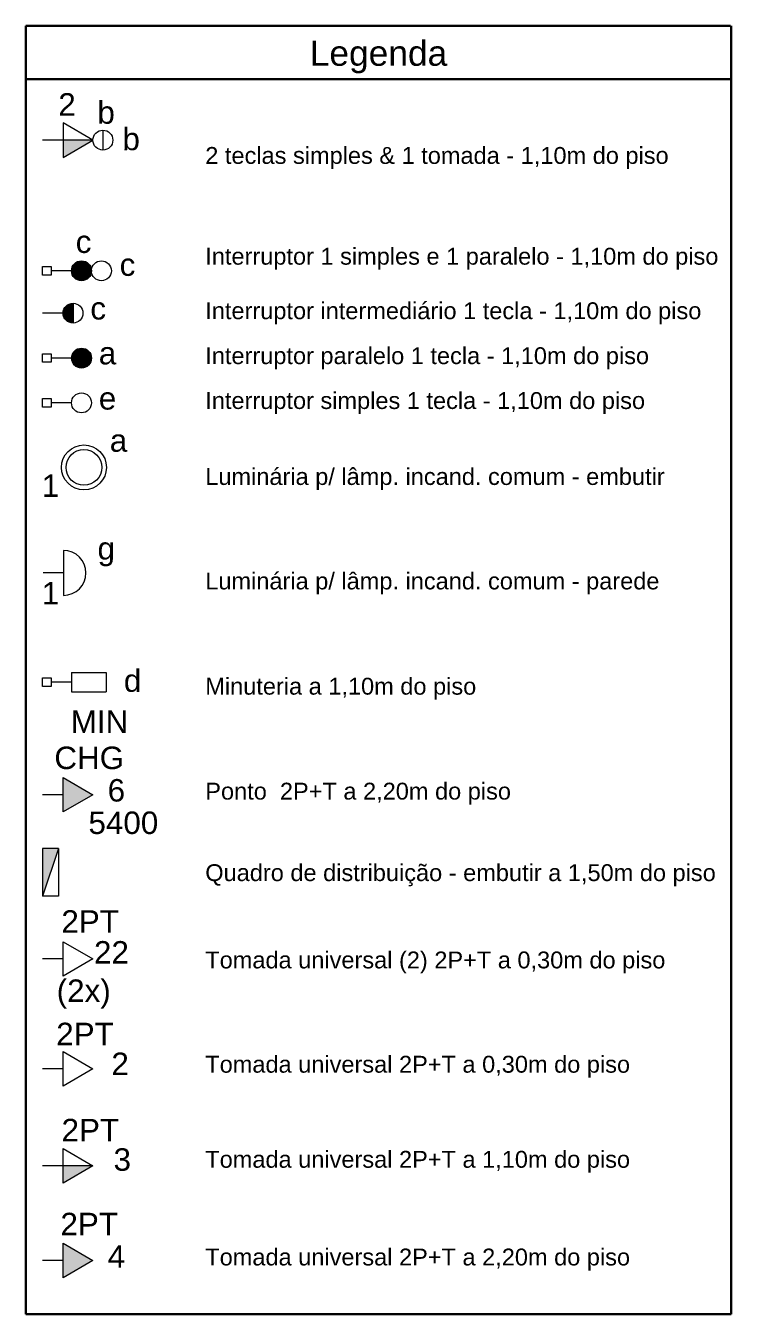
# Model space of a CAD drawing. Header units: inches. Extents: x -8.7 to 57.3, y -9.2 to 26.4.
# Drawn here: x 23.4 to 27.84, y -1.09 to 7.01 of the extents above; entities that cross this region are included whole.
import ezdxf

# ---------------------------------------------------------------- set-up
doc = ezdxf.new("R2010")
doc.units = ezdxf.units.IN
doc.header["$MEASUREMENT"] = 0
doc.linetypes.add('HIDDEN2', pattern=[4.7625, 3.175, -1.5875])
for name, color, linetype, lineweight in [('DI-Linhas do quadro', 7, 'HIDDEN2', 30), ('DI-Textos do quadro', 5, 'Continuous', 20), ('DI-Título do quadro', 5, 'Continuous', 30), ('P-SIMBOL', 5, 'Continuous', 20)]:
    doc.layers.add(name, color=color, linetype=linetype, lineweight=lineweight)
doc.styles.add('Arial', font='arial.ttf')

msp = doc.modelspace()

# ---------------------------------------------------------------- hatches: boundary and pattern name
at = {"layer": 'P-SIMBOL', "linetype": 'Continuous'}
for points in [[(23.6391, 6.2916), (23.8266, 6.2916), (23.6391, 6.1833)], [(23.7016, 5.2666), (23.7016, 5.2041), (23.6391, 5.2041), (23.6396, 5.2138), (23.6451, 5.2307), (23.6511, 5.2412), (23.6581, 5.2492), (23.6686, 5.2572), (23.6816, 5.2634), (23.6946, 5.2662), (23.7016, 5.2661)], [(23.7016, 5.1416), (23.7016, 5.2041), (23.6391, 5.2041), (23.6396, 5.1944), (23.6451, 5.1775), (23.6511, 5.167), (23.6581, 5.159), (23.6686, 5.151), (23.6816, 5.1448), (23.6946, 5.142), (23.7016, 5.1421)], [(23.7547, 4.9842), (23.7547, 4.9217), (23.6922, 4.9217), (23.6927, 4.9314), (23.6981, 4.9483), (23.7041, 4.9588), (23.7111, 4.9668), (23.7217, 4.9748), (23.7346, 4.981), (23.7477, 4.9838), (23.7547, 4.9837)], [(23.7547, 4.9842), (23.7547, 4.9217), (23.8172, 4.9217), (23.8166, 4.9314), (23.8112, 4.9483), (23.8052, 4.9588), (23.7981, 4.9668), (23.7876, 4.9748), (23.7747, 4.981), (23.7616, 4.9838), (23.7547, 4.9837)], [(23.7547, 4.8592), (23.7547, 4.9217), (23.6922, 4.9217), (23.6927, 4.912), (23.6981, 4.8951), (23.7041, 4.8846), (23.7111, 4.8766), (23.7217, 4.8686), (23.7346, 4.8624), (23.7477, 4.8596), (23.7547, 4.8597)], [(23.7547, 4.8592), (23.7547, 4.9217), (23.8172, 4.9217), (23.8166, 4.912), (23.8112, 4.8951), (23.8052, 4.8846), (23.7981, 4.8766), (23.7876, 4.8686), (23.7747, 4.8624), (23.7616, 4.8596), (23.7547, 4.8597)], [(23.6386, 2.0694), (23.8261, 2.1776), (23.6386, 2.2859)], [(23.6105, 1.8402), (23.5106, 1.8402), (23.5106, 1.5393)], [(23.6386, -0.1551), (23.8261, -0.1551), (23.6386, -0.2633)], [(23.6386, -0.8586), (23.8261, -0.7503), (23.6386, -0.6421)]]:
    msp.add_hatch(color=256, dxfattribs=at).paths.add_polyline_path(points)

# ---------------------------------------------------------------- linework, layer by layer
at = {"layer": 'DI-Linhas do quadro', "linetype": 'Continuous'}
for p, q in [((23.4047, 7.0105), (27.8313, 7.0105)), ((23.4047, 7.0105), (23.4047, -1.0877)), ((27.8359, 7.0105), (27.8359, -1.0877)), ((23.4047, 6.6751), (27.8359, 6.6751)), ((23.4047, -1.0877), (27.8359, -1.0877))]:
    msp.add_line(p, q, dxfattribs=at)
at = {"layer": 'P-SIMBOL'}
for p, q in [((23.8266, 6.2916), (23.6391, 6.3998)), ((23.6391, 6.3998), (23.6391, 6.1833)), ((23.8891, 6.3541), (23.8891, 6.2291)), ((23.6391, 6.2916), (23.5106, 6.2916)), ((23.8266, 6.2916), (23.6391, 6.2916)), ((23.6391, 6.1833), (23.8266, 6.2916)), ((23.5106, 5.4438), (23.5106, 5.4969)), ((23.5106, 5.4969), (23.5636, 5.4969)), ((23.5636, 5.4438), (23.5106, 5.4438)), ((23.5636, 5.4969), (23.5636, 5.4438)), ((23.6922, 5.4703), (23.5636, 5.4703)), ((23.7016, 5.2666), (23.7016, 5.1416)), ((23.6391, 5.2041), (23.5106, 5.2041)), ((23.5106, 4.8952), (23.5106, 4.9482)), ((23.5106, 4.9482), (23.5636, 4.9482)), ((23.5636, 4.9482), (23.5636, 4.8952)), ((23.7547, 4.9842), (23.7547, 4.8592)), ((23.5636, 4.8952), (23.5106, 4.8952)), ((23.6922, 4.9217), (23.5636, 4.9217)), ((23.5106, 4.614), (23.5106, 4.667)), ((23.5106, 4.667), (23.5636, 4.667)), ((23.5636, 4.667), (23.5636, 4.614)), ((23.6921, 4.6405), (23.5636, 4.6405)), ((23.5636, 4.614), (23.5106, 4.614)), ((23.6414, 3.7125), (23.6414, 3.43)), ((23.6414, 3.5713), (23.5129, 3.5713)), ((23.6921, 2.9464), (23.9086, 2.9464)), ((23.6921, 2.9464), (23.9086, 2.9464)), ((23.6921, 2.9464), (23.6921, 2.8234)), ((23.6921, 2.9464), (23.6921, 2.8234)), ((23.9086, 2.9464), (23.9086, 2.8234)), ((23.9086, 2.9464), (23.9086, 2.8234)), ((23.5106, 2.9114), (23.5636, 2.9114)), ((23.5106, 2.8584), (23.5106, 2.9114)), ((23.5636, 2.8584), (23.5106, 2.8584)), ((23.5636, 2.9114), (23.5636, 2.8584)), ((23.6921, 2.8849), (23.5636, 2.8849)), ((23.6921, 2.8234), (23.9086, 2.8234)), ((23.6921, 2.8234), (23.9086, 2.8234)), ((23.6386, 2.0694), (23.6386, 2.2859)), ((23.6386, 2.2859), (23.8261, 2.1776)), ((23.6386, 2.1776), (23.5106, 2.1776)), ((23.8261, 2.1776), (23.6386, 2.0694)), ((23.6105, 1.8402), (23.5106, 1.8402)), ((23.5106, 1.8402), (23.5106, 1.5393)), ((23.6105, 1.8402), (23.5106, 1.5393)), ((23.6105, 1.8402), (23.6105, 1.5393)), ((23.6105, 1.5393), (23.5106, 1.5393)), ((23.6385, 1.0368), (23.6385, 1.2533)), ((23.6385, 1.2533), (23.826, 1.145)), ((23.6385, 1.145), (23.5106, 1.145)), ((23.826, 1.145), (23.6385, 1.0368)), ((23.6386, 0.5629), (23.8261, 0.4546)), ((23.6386, 0.3464), (23.6386, 0.5629)), ((23.6386, 0.4546), (23.5106, 0.4546)), ((23.8261, 0.4546), (23.6386, 0.3464)), ((23.6386, -0.0468), (23.8261, -0.1551)), ((23.6386, -0.2633), (23.6386, -0.0468)), ((23.6386, -0.1551), (23.5106, -0.1551)), ((23.8261, -0.1551), (23.6386, -0.1551)), ((23.8261, -0.1551), (23.6386, -0.2633)), ((23.6386, -0.8586), (23.6386, -0.6421)), ((23.6386, -0.6421), (23.8261, -0.7503)), ((23.6386, -0.7503), (23.5106, -0.7503)), ((23.8261, -0.7503), (23.6386, -0.8586))]:
    msp.add_line(p, q, dxfattribs=at)
at = {"layer": 'P-SIMBOL', "const_width": 0.0625}
msp.add_lwpolyline([(23.7856, 5.4703, 1), (23.7231, 5.4703, 1)], format="xyb", close=True, dxfattribs=at)
at = {"layer": 'P-SIMBOL'}
for centre, radius in [((23.8891, 6.2916), 0.0625), ((23.7543, 5.4703), 0.0625), ((23.7547, 5.4703), 0.0625), ((23.8797, 5.4703), 0.0625), ((23.7016, 5.2041), 0.0625), ((23.7547, 4.9217), 0.0625), ((23.7546, 4.6405), 0.0625), ((23.7702, 4.2349), 0.1412), ((23.7702, 4.2349), 0.1125)]:
    msp.add_circle(centre, radius, dxfattribs=at)
msp.add_arc((23.6414, 3.5713), 0.1412, 270, 90, dxfattribs=at)

# ---------------------------------------------------------------- texts
at = {"layer": 'DI-Textos do quadro', "char_height": 0.1059, "attachment_point": 7, "line_spacing_factor": 0.798, "style": 'Arial'}
for s, insert, width in [('2 teclas simples & 1 tomada - 1,10m do piso', (24.5322, 6.1105), 5.689389), ('Interruptor 1 simples e 1 paralelo - 1,10m do piso', (24.5322, 5.477), 6.296501), ('Interruptor intermediário 1 tecla - 1,10m do piso', (24.5322, 5.1345), 6.086618), ('Interruptor paralelo 1 tecla - 1,10m do piso', (24.5322, 4.852), 5.44429), ('Interruptor simples 1 tecla - 1,10m do piso', (24.5322, 4.57), 5.397806), ('Luminária p/ lâmp. incand. comum - embutir', (24.5322, 4.0925), 5.638679), ('Luminária p/ lâmp. incand. comum - parede', (24.5322, 3.436), 5.573882), ('Minuteria a 1,10m do piso', (24.5322, 2.7745), 3.325736), ('Ponto  2P+T a 2,20m do piso', (24.5322, 2.115), 3.751137), ('Quadro de distribuição - embutir a 1,50m do piso', (24.5322, 1.602), 6.264103), ('Tomada universal (2) 2P+T a 0,30m do piso', (24.5322, 1.054), 5.645722), ('Tomada universal 2P+T a 0,30m do piso', (24.5322, 0.3985), 5.213277), ('Tomada universal 2P+T a 1,10m do piso', (24.5322, -0.199), 5.213277), ('Tomada universal 2P+T a 2,20m do piso', (24.5322, -0.813), 5.213277)]:
    msp.add_mtext(s, dxfattribs=dict(at, insert=insert, width=width))
at = {"layer": 'DI-Título do quadro', "insert": (25.6202, 6.711), "char_height": 0.15885, "width": 1.731681, "attachment_point": 8, "line_spacing_factor": 0.798, "style": 'Arial'}
msp.add_mtext('Legenda', dxfattribs=at)
at = {"layer": 'P-SIMBOL', "char_height": 0.1412, "line_spacing_factor": 0.798, "style": 'Arial'}
for s, insert, width, attachment_point in [('2', (23.6638, 6.4456), 0.221343, 8), ('b', (23.9093, 6.3931), 0.221343, 8), ('b', (24.0667, 6.2266), 0.221343, 8), ('c', (23.7183, 5.5806), 0.199985, 7), ('c', (23.9943, 5.4366), 0.199985, 7), ('c', (23.8102, 5.1621), 0.199985, 7), ('a', (23.8633, 4.8801), 0.221343, 7), ('e', (23.8633, 4.5961), 0.221343, 7), ('a', (23.9872, 4.3311), 0.221343, 8), ('1', (23.5602, 4.0491), 0.221343, 8), ('g', (23.9103, 3.6125), 0.221343, 8), ('1', (23.5602, 3.3736), 0.221343, 8), ('d', (24.0757, 2.8221), 0.221343, 8), ('MIN', (23.8678, 2.5661), 0.730042, 8), ('CHG', (23.8032, 2.3366), 0.883429, 8), ('6', (23.9737, 2.1326), 0.221343, 8), ('5400', (24.0177, 1.9286), 0.885371, 8), ('2PT', (23.8092, 1.3101), 0.730042, 8), ('22', (23.9428, 1.1161), 0.442685, 8), ('(2x)', (23.5987, 0.8326), 0.681502, 7), ('2PT', (23.7767, 0.6031), 0.730042, 8), ('2', (23.9973, 0.4156), 0.221343, 8), ('2PT', (23.8102, -0.0009), 0.730042, 8), ('3', (24.0108, -0.1879), 0.221343, 8), ('2PT', (23.8032, -0.5914), 0.730042, 8), ('4', (23.9737, -0.7954), 0.221343, 8)]:
    msp.add_mtext(s, dxfattribs=dict(at, insert=insert, width=width, attachment_point=attachment_point))

doc.saveas('drawing.dxf')
